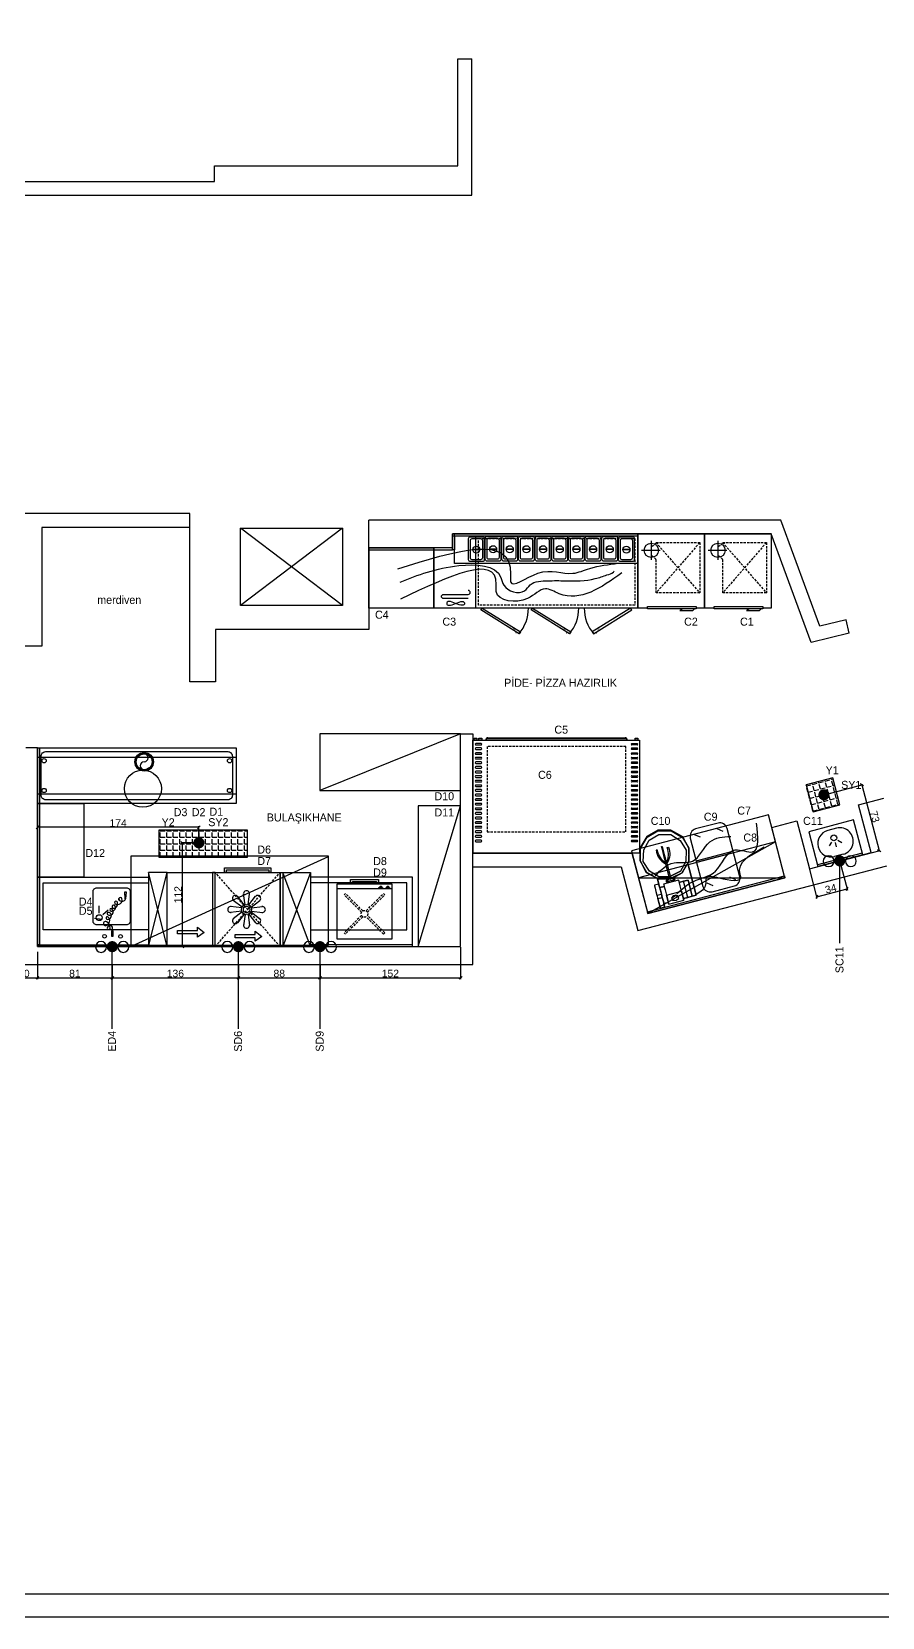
# Model space of a CAD drawing. Header units: millimetres. Extents: x 63882 to 85892, y -58394 to -53173.
# Drawn here: x 74234 to 75153, y -56094 to -54382 of the extents above; entities that cross this region are included whole.
import ezdxf
from ezdxf.enums import TextEntityAlignment as Align

# ---------------------------------------------------------------- set-up
doc = ezdxf.new("R2010")
doc.units = ezdxf.units.MM
doc.header["$LTSCALE"] = 5
for name, pattern in [('DASHDOT', [25.4, 12.7, -6.35, 0, -6.35]), ('DASHED', [0.75, 0.5, -0.25]), ('HIDDENX2', [19.05, 12.7, -6.35])]:
    doc.linetypes.add(name, pattern=pattern)
for name, color, linetype in [('002 Çizgi', 7, 'Continuous'), ('CIHAZ', 2, 'Continuous'), ('S2000-002 Çizgi', 7, 'Continuous'), ('S2000-019 Su Tes İşaretler', 5, 'Continuous'), ('S2000-025 Antet', 7, 'Continuous'), ('SIH', 4, 'Continuous'), ('SU', 152, 'Continuous'), ('wall', 4, 'Continuous')]:
    doc.layers.add(name, color=color, linetype=linetype)
doc.styles.get("Standard").update_dxf_attribs({"font": 'arial.ttf'})
doc.styles.add('TAKSİM', font='GOTHIC.TTF', dxfattribs={"height": 20})
doc.dimstyles.new('OLCU50', dxfattribs={"dimtxt": 8, "dimasz": 3, "dimexe": 1.25, "dimexo": 0.625, "dimtad": 1, "dimdec": 0, "dimtxsty": 'Standard', "dimblk": 'OBLIQUE', "dimcen": 2.5, "dimclrd": 256, "dimclre": 251, "dimclrt": 25, "dimadec": 0, "dimazin": 0, "dimtfac": 1, "dimtdec": 0, "dimtmove": 0, "dimatfit": 3, "dimldrblk": 'OBLIQUE', "dimfxl": 1, "dimarcsym": 0})

# ---------------------------------------------------------------- blocks, each defined once
blk = doc.blocks.new('A$C65ED232B')
at = {"layer": 'S2000-002 Çizgi', "linetype": 'ByBlock', "flags": 128}
for points in [[(77.3, 42.7), (72.9, 57.8), (58.7, 73), (39.1, 77.4), (19.6, 73), (5.3, 57.8), (0, 38.2), (5.3, 19.6), (19.6, 4.4), (39.1, 0), (20.5, 5.3), (6.2, 19.6), (0.9, 38.2), (6.2, 57.8), (20.5, 72), (39.1, 77.4), (58.7, 72), (72.9, 57.8), (76.4, 41.8)], [(7.1, 38.2), (11.5, 56), (24, 67.6), (40.9, 73), (57.8, 67.6), (70.2, 56)], [(82.7, 25.8), (83.5, 25.8), (87.1, 25.8), (91.6, 25.8), (96, 25.8), (100.5, 25.8), (100.5, 49.8), (114.7, 49.8), (100.5, 49.8), (96, 49.8), (91.6, 49.8), (87.1, 49.8), (83.5, 49.8), (82.7, 49.8)], [(100.5, 49.8), (96, 49.8), (91.6, 49.8), (87.1, 49.8), (83.5, 49.8), (82.7, 49.8), (82.7, 25.8), (83.5, 25.8), (87.1, 25.8), (91.6, 25.8), (96, 25.8), (100.5, 25.8)], [(86.3, 57.8), (86.3, 56.9)], [(112, 56.9), (104, 56.9), (94.2, 56.9), (86.3, 56.9)], [(112, 56.9), (104, 56.9), (94.2, 56.9), (86.3, 56.9)], [(112, 57.8), (112, 56.9)], [(114.7, 25.8), (114.7, 49.8)], [(70.2, 21.4), (57.8, 9.8), (40.9, 4.4), (24, 9.8), (11.5, 21.4), (7.1, 38.2), (7.1, 39.1)], [(25.8, 37.4), (32.9, 37.4), (42.7, 37.4), (52.5, 37.4), (42.7, 37.4), (32.9, 37.4), (25.8, 37.4), (25.8, 38.2)], [(76.4, 33.8), (72.9, 19.6), (58.7, 5.3), (39.1, 0), (58.7, 4.4), (72.9, 19.6), (76.4, 32.9)], [(75.5, 39.1), (53.3, 39.1), (52.5, 39.1), (52.5, 38.2), (52.5, 37.4), (52.5, 36.5), (53.3, 36.5), (75.5, 36.5)], [(76.4, 38.2), (77.3, 40.9), (78.2, 43.6), (80.9, 44.5), (79.1, 44.5), (77.3, 43.6), (76.4, 40.9), (75.5, 38.2)], [(75.5, 37.4), (75.5, 38.2), (76.4, 34.7), (77.3, 32), (79.1, 31.1), (80.9, 31.1), (78.2, 32), (77.3, 34.7), (76.4, 38.2), (76.4, 37.4)], [(77.3, 38.2), (77.3, 40), (79.1, 42.7), (80.9, 42.7)], [(80.9, 32.9), (79.1, 32.9), (77.3, 35.6), (77.3, 38.2), (77.3, 37.4)], [(82.7, 31.1), (80.9, 33.8), (80, 38.2), (80.9, 41.8), (82.7, 44.5)], [(80, 38.2), (80, 37.4)], [(81.8, 43.6), (80.9, 44.5)], [(80.9, 31.1), (81.8, 32)], [(108.5, 32.9), (110.2, 32.9), (111.1, 35.6), (112, 38.2), (111.1, 40), (110.2, 42.7), (108.5, 42.7), (106.7, 42.7), (105.8, 42.7), (104, 40), (104, 38.2), (104, 35.6), (105.8, 32.9), (106.7, 32.9)], [(108.5, 42.7), (106.7, 42.7), (105.8, 40), (104.9, 38.2)], [(106.7, 32.9), (105.8, 35.6), (104.9, 38.2), (104.9, 37.4)], [(80.9, 18.7), (81.8, 18.7), (85.4, 18.7), (90.7, 18.7), (96.9, 18.7), (102.2, 18.7), (108.5, 18.7), (113.8, 18.7), (116.5, 18.7), (117.3, 18.7), (116.5, 18.7), (113.8, 18.7), (108.5, 18.7), (102.2, 18.7)], [(96.9, 11.6), (96.9, 18.7), (90.7, 18.7), (85.4, 18.7), (81.8, 18.7), (80.9, 18.7), (80.9, 11.6), (81.8, 11.6), (85.4, 11.6), (90.7, 11.6), (96.9, 11.6), (102.2, 11.6), (108.5, 11.6), (113.8, 11.6), (116.5, 11.6)], [(80.9, 11.6), (81.8, 11.6), (85.4, 11.6), (90.7, 11.6), (96.9, 11.6), (102.2, 11.6)], [(116.5, 11.6), (113.8, 11.6), (108.5, 11.6), (102.2, 11.6), (102.2, 18.7), (96.9, 18.7)], [(117.3, 11.6), (117.3, 18.7)]]:
    blk.add_lwpolyline(points, dxfattribs=at)
for points in [[(61.3, 70.3), (112, 70.3)], [(73.8, 39.1), (70.2, 56)], [(86.3, 56.9), (86.3, 64), (112, 64), (112, 56.9), (112, 64), (86.3, 64)], [(86.3, 56.9), (86.3, 57.8)], [(86.3, 49.8), (86.3, 56.9)], [(112, 70.3), (112, 64)], [(112, 56.9), (112, 57.8)], [(112, 56.9), (112, 49.8)], [(25.8, 38.2), (32.9, 38.2), (42.7, 38.2), (52.5, 38.2), (42.7, 38.2), (32.9, 38.2)], [(70.2, 21.4), (73.8, 36.5)], [(86.3, 18.7), (86.3, 25.8)], [(114.7, 25.8), (100.5, 25.8)], [(108.5, 32.9), (106.7, 32.9)], [(112, 25.8), (112, 18.7)], [(80.9, 18.7), (72.9, 18.7)], [(117.3, 11.6), (116.5, 11.6)]]:
    blk.add_lwpolyline(points, close=True, dxfattribs=at)
for points in [[(52.5, 39.1), (52.5, 37.8, 0.235134), (29.6, 45.4), (29.3, 47.4, -0.269873)], [(52.5, 36.5), (52.5, 37.8, -0.235134), (29.6, 30.2), (29.3, 28.2, 0.269873)]]:
    blk.add_lwpolyline(points, format="xyb", close=True, dxfattribs=at)
blk = doc.blocks.new('A$C734D7A9C')
at = {"layer": 'CIHAZ', "color": 1}
for p, q in [((14.7, 75.3), (14.7, 54.8)), ((24.1, 65.1), (4, 65.1))]:
    blk.add_line(p, q, dxfattribs=at)
at = {"layer": 'CIHAZ', "color": 5, "linetype": 'DASHED'}
for p, q in [((67, 73.5), (19.8, 19.1)), ((19.8, 73.5), (67, 19.1))]:
    blk.add_line(p, q, dxfattribs=at)
at = {"layer": 'CIHAZ', "color": 5}
for points in [[(63.2, 1.8), (10.4, 1.8), (10.4, 4.3), (63.2, 4.3)], [(61.2, 1.8), (48.6, 1.8), (45.6, 0), (59.6, 0)]]:
    blk.add_lwpolyline(points, close=True, dxfattribs=at)
at = {"layer": 'CIHAZ', "color": 1}
blk.add_circle((14.7, 65.1), 7.76, dxfattribs=at)
at = {"layer": 'S2000-002 Çizgi', "linetype": 'DASHED'}
for p, q in [((19.8, 73.5), (67, 73.5)), ((67, 73.5), (67, 19.1)), ((19.8, 19.1), (19.8, 54.9)), ((67, 19.1), (19.8, 19.1))]:
    blk.add_line(p, q, dxfattribs=at)
at = {"layer": 'S2000-002 Çizgi'}
blk.add_lwpolyline([(10.4, 2.8), (0, 2.8), (0, 82.8), (72, 82.8), (72, 2.8), (63.2, 2.8)], dxfattribs=at)
at = {"layer": 'S2000-002 Çizgi', "linetype": 'DASHED'}
for centre, radius, start, end in [((11.6, 78.1), 9.4, 291.2079, 330.9566), ((11, 49.9), 10.2, 29.6907, 66.7752)]:
    blk.add_arc(centre, radius, start, end, dxfattribs=at)
blk = doc.blocks.new('A$C21B26055')
at = {"layer": 'S2000-002 Çizgi'}
for points in [[(2.4, 178.3), (2.4, 175.3), (0.4, 175.3), (0.4, 178.3)], [(124.4, 180), (124.4, 0), (2.4, 0), (2.4, 180)], [(2.4, 9.8), (2.4, 6.7), (0.4, 6.7), (0.4, 9.8)], [(2.4, 4.6), (2.4, 1.5), (0.4, 1.5), (0.4, 4.6)]]:
    blk.add_lwpolyline(points, close=True, dxfattribs=at)
for points in [[(6, 172), (6, 177.5)], [(7.6, 177.5), (7.6, 172)], [(10.9, 172), (10.9, 177.5)], [(12.6, 177.5), (12.6, 172)], [(16.1, 172), (16.1, 177.5)], [(17.7, 177.5), (17.7, 172)], [(21.1, 172), (21.1, 177.5)], [(22.7, 177.5), (22.7, 172)], [(26, 172), (26, 177.5)], [(27.7, 177.5), (27.7, 172)], [(31, 172), (31, 177.5)], [(32.6, 177.5), (32.6, 172)], [(36, 172), (36, 177.5)], [(37.6, 177.5), (37.6, 172)], [(40.9, 172), (40.9, 177.5)], [(42.6, 177.5), (42.6, 172)], [(45.9, 172), (45.9, 177.5)], [(47.5, 177.5), (47.5, 172)], [(50.9, 172), (50.9, 177.5)], [(52.5, 177.5), (52.5, 172)], [(55.8, 172), (55.8, 177.5)], [(57.5, 177.5), (57.5, 172)], [(60.8, 172), (60.8, 177.5)], [(62.4, 177.5), (62.4, 172)], [(65.8, 172), (65.8, 177.5)], [(67.4, 177.5), (67.4, 172)], [(70.7, 172), (70.7, 177.5)], [(72.4, 177.5), (72.4, 172)], [(75.7, 172), (75.7, 177.5)], [(77.3, 177.5), (77.3, 172)], [(80.7, 172), (80.7, 177.5)], [(82.3, 177.5), (82.3, 172)], [(85.6, 172), (85.6, 177.5)], [(87.3, 177.5), (87.3, 172)], [(90.6, 172), (90.6, 177.5)], [(92.2, 177.5), (92.2, 172)], [(95.6, 172), (95.6, 177.5)], [(97.2, 177.5), (97.2, 172)], [(100.5, 172), (100.5, 177.5)], [(102.2, 177.5), (102.2, 172)], [(105.5, 172), (105.5, 177.5)], [(107.1, 177.5), (107.1, 172)], [(110.5, 172), (110.5, 177.5)], [(112.1, 177.5), (112.1, 172)], [(6, 9), (6, 3.5)], [(7.6, 3.5), (7.6, 9)], [(10.9, 9), (10.9, 3.5)], [(12.6, 3.5), (12.6, 9)], [(16.1, 9), (16.1, 3.5)], [(17.7, 3.5), (17.7, 9)], [(21.1, 9), (21.1, 3.5)], [(22.7, 3.5), (22.7, 9)], [(26, 9), (26, 3.5)], [(27.7, 3.5), (27.7, 9)], [(31, 9), (31, 3.5)], [(32.6, 3.5), (32.6, 9)], [(36, 9), (36, 3.5)], [(37.6, 3.5), (37.6, 9)], [(40.9, 9), (40.9, 3.5)], [(42.6, 3.5), (42.6, 9)], [(45.9, 9), (45.9, 3.5)], [(47.5, 3.5), (47.5, 9)], [(50.9, 9), (50.9, 3.5)], [(52.5, 3.5), (52.5, 9)], [(55.8, 9), (55.8, 3.5)], [(57.5, 3.5), (57.5, 9)], [(60.8, 9), (60.8, 3.5)], [(62.4, 3.5), (62.4, 9)], [(65.8, 9), (65.8, 3.5)], [(67.4, 3.5), (67.4, 9)], [(70.7, 9), (70.7, 3.5)], [(72.4, 3.5), (72.4, 9)], [(75.7, 9), (75.7, 3.5)], [(77.3, 3.5), (77.3, 9)], [(80.7, 9), (80.7, 3.5)], [(82.3, 3.5), (82.3, 9)], [(85.6, 9), (85.6, 3.5)], [(87.3, 3.5), (87.3, 9)], [(90.6, 9), (90.6, 3.5)], [(92.2, 3.5), (92.2, 9)], [(95.6, 9), (95.6, 3.5)], [(97.2, 3.5), (97.2, 9)], [(100.5, 9), (100.5, 3.5)], [(102.2, 3.5), (102.2, 9)], [(105.5, 9), (105.5, 3.5)], [(107.1, 3.5), (107.1, 9)], [(110.5, 9), (110.5, 3.5)], [(112.1, 3.5), (112.1, 9)]]:
    blk.add_lwpolyline(points, dxfattribs=at)
at = {"layer": 'S2000-002 Çizgi', "linetype": 'HIDDENX2', "ltscale": 10}
for points in [[(2.4, 14.7), (2.4, 14.2), (2, 14.2, -0.414214), (0, 16.2), (0, 164.8, -0.414214), (2, 166.8), (2.4, 166.8), (2.4, 166.2)], [(2.4, 14.7, -0.472507), (0.5, 16.2), (0.5, 164.8, -0.472507), (2.4, 166.2)]]:
    blk.add_lwpolyline(points, format="xyb", dxfattribs=at)
at = {"layer": 'S2000-002 Çizgi', "linetype": 'DASHED'}
blk.add_lwpolyline([(9.4, 165.5), (9.4, 15.5), (101.4, 15.5), (101.4, 165.5)], close=True, dxfattribs=at)
at = {"layer": 'S2000-002 Çizgi'}
for centre, start, end in [((6.8, 177.5), 0, 180), ((6.8, 172), 180, 0), ((11.7, 177.5), 0, 180), ((11.7, 172), 180, 0), ((16.9, 177.5), 0, 180), ((16.9, 172), 180, 0), ((21.9, 177.5), 0, 180), ((21.9, 172), 180, 0), ((26.8, 177.5), 0, 180), ((26.8, 172), 180, 0), ((31.8, 177.5), 0, 180), ((31.8, 172), 180, 0), ((36.8, 177.5), 0, 180), ((36.8, 172), 180, 0), ((41.7, 177.5), 0, 180), ((41.7, 172), 180, 0), ((46.7, 177.5), 0, 180), ((46.7, 172), 180, 0), ((51.7, 177.5), 0, 180), ((51.7, 172), 180, 0), ((56.6, 177.5), 0, 180), ((56.6, 172), 180, 0), ((61.6, 177.5), 0, 180), ((61.6, 172), 180, 0), ((66.6, 177.5), 0, 180), ((66.6, 172), 180, 0), ((71.5, 177.5), 0, 180), ((71.5, 172), 180, 0), ((76.5, 177.5), 0, 180), ((76.5, 172), 180, 0), ((81.5, 177.5), 0, 180), ((81.5, 172), 180, 0), ((86.4, 177.5), 0, 180), ((86.4, 172), 180, 0), ((91.4, 177.5), 0, 180), ((91.4, 172), 180, 0), ((96.4, 177.5), 0, 180), ((96.4, 172), 180, 0), ((101.3, 177.5), 0, 180), ((101.3, 172), 180, 0), ((106.3, 177.5), 0, 180), ((106.3, 172), 180, 0), ((111.3, 177.5), 0, 180), ((111.3, 172), 180, 0), ((6.8, 9), 0, 180), ((6.8, 3.5), 180, 0), ((11.7, 9), 0, 180), ((11.7, 3.5), 180, 0), ((16.9, 9), 0, 180), ((16.9, 3.5), 180, 0), ((21.9, 9), 0, 180), ((21.9, 3.5), 180, 0), ((26.8, 9), 0, 180), ((26.8, 3.5), 180, 0), ((31.8, 9), 0, 180), ((31.8, 3.5), 180, 0), ((36.8, 9), 0, 180), ((36.8, 3.5), 180, 0), ((41.7, 9), 0, 180), ((41.7, 3.5), 180, 0), ((46.7, 9), 0, 180), ((46.7, 3.5), 180, 0), ((51.7, 9), 0, 180), ((51.7, 3.5), 180, 0), ((56.6, 9), 0, 180), ((56.6, 3.5), 180, 0), ((61.6, 9), 0, 180), ((61.6, 3.5), 180, 0), ((66.6, 9), 0, 180), ((66.6, 3.5), 180, 0), ((71.5, 9), 0, 180), ((71.5, 3.5), 180, 0), ((76.5, 9), 0, 180), ((76.5, 3.5), 180, 0), ((81.5, 9), 0, 180), ((81.5, 3.5), 180, 0), ((86.4, 9), 0, 180), ((86.4, 3.5), 180, 0), ((91.4, 9), 0, 180), ((91.4, 3.5), 180, 0), ((96.4, 9), 0, 180), ((96.4, 3.5), 180, 0), ((101.3, 9), 0, 180), ((101.3, 3.5), 180, 0), ((106.3, 9), 0, 180), ((106.3, 3.5), 180, 0), ((111.3, 9), 0, 180), ((111.3, 3.5), 180, 0)]:
    blk.add_arc(centre, 0.814, start, end, dxfattribs=at)
blk = doc.blocks.new('A$C44ED2BE3')
for p, q in [((5.1, 64.8), (10.7, 60.4)), ((30.5, 64.8), (36, 60.4)), ((0, 36.7), (41, 36.7)), ((0, 35), (41, 35)), ((5.1, 10.7), (10.7, 6.3)), ((30.5, 10.7), (36, 6.3))]:
    blk.add_line(p, q)
blk.add_lwpolyline([(8, 0), (33, 0, 0.414214), (41, 8), (41, 62, 0.414214), (33, 70), (8, 70, 0.414214), (0, 62), (0, 8, 0.414214)], format="xyb", close=True)
blk = doc.blocks.new('A$C01E77913')
at = {"layer": 'S2000-002 Çizgi'}
for points in [[(2, 26.8), (15, 26.8, -0.414214), (17, 24.8), (17, 2, -0.414214), (15, 0), (2, 0, -0.414214), (0, 2), (0, 24.8, -0.414214)], [(4, 24.8), (13, 24.8, -0.414214), (15, 22.8), (15, 4, -0.414214), (13, 2), (4, 2, -0.414214), (2, 4), (2, 22.8, -0.414214)]]:
    blk.add_lwpolyline(points, format="xyb", close=True, dxfattribs=at)
blk.add_lwpolyline([(4.7, 14.3), (12.2, 14.3), (12.2, 13.5), (4.7, 13.5)], close=True, dxfattribs=at)
blk.add_circle((8.5, 13.9), 3.82, dxfattribs=at)
blk = doc.blocks.new('A$C23AD12AD')
at = {"layer": 'S2000-002 Çizgi'}
for p, q in [((0, 39), (50, 39)), ((0, 37), (50, 37)), ((21.9, 17), (18.3, 20.5)), ((20.1, 33), (29.9, 33)), ((25.5, 18.5), (25.5, 23.5)), ((29.2, 17), (32.7, 20.5)), ((0, 0), (50, 0)), ((20.1, 4), (29.9, 4))]:
    blk.add_line(p, q, dxfattribs=at)
blk.add_lwpolyline([(0, 0), (50, 0), (50, 39), (0, 39)], close=True, dxfattribs=at)
blk.add_circle((25.5, 13.3), 3.19, dxfattribs=at)
for centre, start, end in [((20.1, 18.5), 90, 270), ((29.9, 18.5), 270, 90)]:
    blk.add_arc(centre, 14.5, start, end, dxfattribs=at)
blk = doc.blocks.new('A$C498D45C4')
at = {"layer": 'S2000-002 Çizgi'}
for p, q in [((0, 85), (30, 5)), ((0, 5), (30, 85)), ((33, 5), (33, 85)), ((175, 85), (155, 5)), ((155, 85), (175, 5)), ((64.4, 47.5), (54.9, 54.9)), ((66.7, 49.9), (59.4, 59.3)), ((67.6, 50.2), (66.1, 62.1)), ((70.9, 50.2), (72.4, 62.1)), ((71.7, 49.9), (79.1, 59.3)), ((74.1, 47.5), (83.6, 54.9)), ((64, 46.7), (52.1, 48.2)), ((64, 43.3), (52.1, 41.8)), ((64.4, 42.5), (54.9, 35.1)), ((66.7, 40.1), (59.4, 30.7)), ((67.6, 39.8), (66.1, 27.9)), ((70.9, 39.8), (72.4, 27.9)), ((71.7, 40.1), (79.1, 30.7)), ((74.1, 42.5), (83.6, 35.1)), ((74.4, 46.7), (86.4, 48.2)), ((74.4, 43.3), (86.4, 41.8))]:
    blk.add_line(p, q, dxfattribs=at)
at = {"layer": 'S2000-002 Çizgi', "linetype": 'DASHED'}
for p, q in [((33, 85), (103, 5)), ((103, 85), (33, 5))]:
    blk.add_line(p, q, dxfattribs=at)
at = {"layer": 'S2000-002 Çizgi'}
for points in [[(0, 85), (155, 85), (155, 5), (0, 5)], [(30, 85), (33, 85), (33, 5), (30, 5)], [(33, 85), (103, 85), (103, 5), (33, 5)], [(81.7, 75.7), (81.7, 75.7), (81.7, 72.1), (60.1, 72.1), (60.1, 68.5), (52.9, 74.1), (60.1, 79.3), (60.1, 75.7)], [(106, 85), (103, 85), (103, 5), (106, 5)], [(143.8, 71.4), (143.8, 71.4), (143.8, 67.8), (122.2, 67.8), (122.2, 64.2), (115, 69.8), (122.2, 75), (122.2, 71.4)], [(155, 5), (175, 5), (175, 85), (155, 85)], [(93, 0), (43, 0), (43, 5), (93, 5)], [(91, 2), (45, 2), (45, 5), (91, 5)]]:
    blk.add_lwpolyline(points, close=True, dxfattribs=at)
for radius in [5.47, 3.47]:
    blk.add_circle((69.2, 45), radius, dxfattribs=at)
for centre, start, end in [((57.1, 57.1), 33.3194, 236.6806), ((69.2, 62.1), 348.3194, 191.6806), ((81.3, 57.1), 303.3194, 146.6806), ((52.1, 45), 78.3194, 281.6806), ((57.1, 32.9), 123.3194, 326.6806), ((81.3, 32.9), 213.3194, 56.6806), ((86.4, 45), 258.3194, 101.6806), ((69.2, 27.9), 168.3194, 11.6806)]:
    blk.add_arc(centre, 3.16, start, end, dxfattribs=at)
blk = doc.blocks.new('A$C521B02A0')
at = {"layer": 'S2000-002 Çizgi'}
blk.add_line((6.6, 10), (10.6, 10), dxfattribs=at)
for points in [[(0, 64), (0, 10), (60, 10), (60, 64)], [(0, 64), (0, 5), (60, 5), (60, 64)], [(3, 10), (6.6, 10), (6.6, 8.5), (3, 8.5)], [(4, 8.5), (5.4, 8.5), (5.4, 7.1), (4, 7.1)], [(10.6, 10), (14.3, 10), (14.3, 8.5), (10.6, 8.5)], [(11.6, 8.5), (13.1, 8.5), (13.1, 7.1), (11.6, 7.1)], [(45, 0), (15, 0), (15, 5), (45, 5)], [(43, 2), (17, 2), (17, 5), (43, 5)]]:
    blk.add_lwpolyline(points, close=True, dxfattribs=at)
at = {"layer": 'S2000-002 Çizgi', "linetype": 'DASHED'}
for points in [[(8.1, 57.4), (9.5, 58.8)], [(8.1, 57.4), (26.8, 38.7)], [(9.5, 58.8), (28.2, 40.1)], [(31.9, 40.2), (50.5, 58.8)], [(33.3, 38.8), (51.9, 57.4)], [(50.5, 58.8), (51.9, 57.4)], [(26.7, 35.1), (8.1, 16.4)], [(33.2, 35.2), (51.9, 16.4)], [(28.1, 33.6), (9.5, 15)], [(31.8, 33.7), (50.5, 15)], [(9.5, 15), (8.1, 16.4)], [(50.5, 15), (51.9, 16.4)]]:
    blk.add_lwpolyline(points, dxfattribs=at)
blk.add_circle((30, 36.9), 3.63, dxfattribs=at)
blk = doc.blocks.new('A$C601334F7')
at = {"layer": 'S2000-002 Çizgi'}
h = blk.add_hatch(color=256, dxfattribs=at)
edge = h.paths.add_edge_path()
edge.add_arc((115.2, 61.5), 10, 0, 360)
edge = h.paths.add_edge_path(flags=16)
edge.add_arc((115.2, 61.5), 8.5, 0, 360)
for centre, radius in [((7.1, 62.6), 2.32), ((113.8, 32.5), 20), ((207.4, 62.6), 2.32), ((7.1, 30.5), 2.32), ((207.4, 30.5), 2.32)]:
    blk.add_circle(centre, radius)
for points in [[(214.5, 16.5), (0, 16.5), (0, 76.5), (214.5, 76.5)], [(214.5, 26.5), (0, 26.5), (0, 66.5), (214.5, 66.5)]]:
    blk.add_lwpolyline(points, close=True, dxfattribs=at)
blk.add_lwpolyline([(205.5, 20.5), (9, 20.5, -0.414214), (4, 25.5), (4, 67.5, -0.414214), (9, 72.5), (205.5, 72.5, -0.414214), (210.5, 67.5), (210.5, 25.5, -0.414214)], format="xyb", close=True, dxfattribs=at)
for radius in [10, 8.5]:
    blk.add_circle((115.2, 61.5), radius, dxfattribs=at)
for centre, start, end in [((115.2, 65.8), 270, 90), ((115.2, 57.3), 90, 270)]:
    blk.add_arc(centre, 4.25, start, end, dxfattribs=at)
at = {"style": 'TAKSİM'}
for s, p in [('D3', (154.5, 2.8)), ('D2', (174, 2.8)), ('D1', (193.1, 3.3))]:
    blk.add_text(s, height=8.64, dxfattribs=at).set_placement(p, align=Align.CENTER)
blk = doc.blocks.new('A$C7BE05278')
at = {"layer": 'S2000-002 Çizgi'}
h = blk.add_hatch(color=256, dxfattribs=at)
h.paths.add_polyline_path([(4.7, 9.9, -0.025454), (4.8, 10.4, 0.278063), (0.8, 7.5), (1.2, 7.3, -0.265675)])
h.paths.add_polyline_path([(5.4, 10.4, 0.028094), (4.8, 10.4, 0.025454), (4.7, 9.9, -0.030609), (5.2, 9.9, -0.027259)])
h.paths.add_polyline_path([(5.4, 10.4, 0.027259), (5.2, 9.9, -0.171751), (7.9, 9), (7.9, 9), (7.9, 9, -1.347305), (5.2, 7.1, -0.147228), (5.2, 9.9, 0.030609), (4.7, 9.9, 0.138731), (4.7, 7, 1.347306), (8.2, 9.4, 0.162476)])
h.paths.add_polyline_path([(12.5, 12.7), (12.7, 13.1, 0.483116), (4.8, 10.4, -0.028094), (5.4, 10.4, -0.470681)])
for p, q in [((14.4, 47.6), (14.3, 41.7)), ((14.4, 47.6), (14.3, 41.7)), ((14.3, 41.7), (15.9, 41.7)), ((14.3, 41.7), (15.9, 41.7)), ((16, 47.6), (14.4, 47.6)), ((16, 47.6), (14.4, 47.6)), ((15.1, 47.6), (15, 38.9)), ((15.9, 41.7), (16, 47.6)), ((15.9, 41.7), (16, 47.6)), ((0.5, 7.3), (0, 0)), ((0.5, 7.3), (0, 0)), ((0, 0), (1.9, 0)), ((1.5, 7.3), (0.5, 7.3)), ((1.5, 7.3), (0.5, 7.3)), ((1.9, 0), (1.5, 7.3)), ((1.9, 0), (1.5, 7.3))]:
    blk.add_line(p, q, dxfattribs=at)
for centre in [(6.3, 47.8), (23.5, 47.6)]:
    blk.add_circle(centre, 1.99, dxfattribs=at)
for centre, radius, start, end in [((17.8, 38.9), 2.86, 179.43, 359.43), ((19.1, 38.9), 1.6, 359.43, 179.43), ((25.1, 38.8), 7.64, 179.43, 242.0346), ((23.5, 30.9), 5.53, 105.7663, 225.7833), ((22.6, 34), 2.23, 242.0346, 105.7663), ((14.4, 12.6), 4.98, 103.1199, 200.7743), ((15.6, 16.7), 3.77, 86.0156, 220.6772), ((13.7, 15.7), 1.76, 236.8088, 103.1199), ((18.1, 21.1), 3.83, 52.4089, 229.1112), ((16.5, 19.2), 1.37, 229.1112, 116.3243), ((20, 25.6), 3.8, 74.9498, 261.6763), ((19.6, 23.1), 1.26, 261.6763, 52.4089), ((20.6, 27.9), 1.41, 225.7833, 74.9498), ((4.8, 5.6), 4.31, 51.245, 156.7533), ((9.4, 8.6), 4.83, 57.0103, 197.5795), ((6.4, 7.6), 1.7, 197.5795, 51.245), ((11.2, 11.3), 1.54, 200.7743, 57.0103)]:
    blk.add_arc(centre, radius, start, end, dxfattribs=at)
blk.add_solid([(15.9, 41.7), (14.3, 41.7), (16, 47.6), (14.4, 47.6)], dxfattribs=at)
blk = doc.blocks.new('A$C7E7D3E18')
at = {"layer": 'SIH', "linetype": 'Continuous', "const_width": 6}
blk.add_lwpolyline([(3, 6, 1), (9, 6, 1)], format="xyb", close=True, dxfattribs=at)
blk = doc.blocks.new('A$C6E87713E')
at = {"layer": 'S2000-019 Su Tes İşaretler'}
for centre in [(5.9, 6.3), (29.9, 6.3)]:
    blk.add_circle(centre, 5.89, dxfattribs=at)
blk.add_blockref('A$C7E7D3E18', (11.9, 0))
blk = doc.blocks.new('_Oblique')
at = {"color": 0, "linetype": 'ByBlock', "lineweight": -2}
blk.add_line((-0.5, -0.5), (0.5, 0.5), dxfattribs=at)
blk = doc.blocks.new('*D145')
at = {"color": 251, "lineweight": -2, "ltscale": 5, "transparency": 16777216}
for p, q in [((74211, -55374.6), (74211, -55404.6)), ((74240.5, -55375.2), (74240.5, -55404.6))]:
    blk.add_line(p, q, dxfattribs=at)
at = {"lineweight": -2, "ltscale": 5, "transparency": 16777216}
blk.add_line((74211, -55403.3), (74240.5, -55403.3), dxfattribs=at)
at = {"layer": 'Defpoints', "color": 0, "ltscale": 5, "transparency": 16777216}
for p in [(74211, -55373.9), (74240.5, -55374.6), (74240.5, -55403.3)]:
    blk.add_point(p, dxfattribs=at)
at = {"lineweight": -2, "ltscale": 5, "transparency": 16777216, "xscale": 3, "yscale": 3, "zscale": 3, "rotation": 180}
blk.add_blockref('_Oblique', (74211, -55403.3), dxfattribs=at)
at = {"lineweight": -2, "ltscale": 5, "transparency": 16777216, "xscale": 3, "yscale": 3, "zscale": 3}
blk.add_blockref('_Oblique', (74240.5, -55403.3), dxfattribs=at)
at = {"color": 25, "ltscale": 5, "transparency": 16777216, "insert": (74225.8, -55398.6), "char_height": 8, "attachment_point": 5}
blk.add_mtext('30', dxfattribs=at)
blk = doc.blocks.new('*D146')
at = {"color": 251, "lineweight": -2, "ltscale": 5, "transparency": 16777216}
for p, q in [((74240.5, -55375.2), (74240.5, -55404.6)), ((74321.3, -55389.6), (74321.3, -55404.6))]:
    blk.add_line(p, q, dxfattribs=at)
at = {"lineweight": -2, "ltscale": 5, "transparency": 16777216}
blk.add_line((74240.5, -55403.3), (74321.3, -55403.3), dxfattribs=at)
at = {"layer": 'Defpoints', "color": 0, "ltscale": 5, "transparency": 16777216}
for p in [(74240.5, -55374.6), (74321.3, -55388.9), (74321.3, -55403.3)]:
    blk.add_point(p, dxfattribs=at)
at = {"lineweight": -2, "ltscale": 5, "transparency": 16777216, "xscale": 3, "yscale": 3, "zscale": 3, "rotation": 180}
blk.add_blockref('_Oblique', (74240.5, -55403.3), dxfattribs=at)
at = {"lineweight": -2, "ltscale": 5, "transparency": 16777216, "xscale": 3, "yscale": 3, "zscale": 3}
blk.add_blockref('_Oblique', (74321.3, -55403.3), dxfattribs=at)
at = {"color": 25, "ltscale": 5, "transparency": 16777216, "insert": (74280.9, -55398.6), "char_height": 8, "attachment_point": 5}
blk.add_mtext('81', dxfattribs=at)
blk = doc.blocks.new('*D147')
at = {"color": 251, "lineweight": -2, "ltscale": 5, "transparency": 16777216}
for p, q in [((74321.3, -55389.6), (74321.3, -55404.6)), ((74457.5, -55389.6), (74457.5, -55404.6))]:
    blk.add_line(p, q, dxfattribs=at)
at = {"lineweight": -2, "ltscale": 5, "transparency": 16777216}
blk.add_line((74321.3, -55403.3), (74457.5, -55403.3), dxfattribs=at)
at = {"layer": 'Defpoints', "color": 0, "ltscale": 5, "transparency": 16777216}
for p in [(74321.3, -55388.9), (74457.5, -55388.9), (74457.5, -55403.3)]:
    blk.add_point(p, dxfattribs=at)
at = {"lineweight": -2, "ltscale": 5, "transparency": 16777216, "xscale": 3, "yscale": 3, "zscale": 3, "rotation": 180}
blk.add_blockref('_Oblique', (74321.3, -55403.3), dxfattribs=at)
at = {"lineweight": -2, "ltscale": 5, "transparency": 16777216, "xscale": 3, "yscale": 3, "zscale": 3}
blk.add_blockref('_Oblique', (74457.5, -55403.3), dxfattribs=at)
at = {"color": 25, "ltscale": 5, "transparency": 16777216, "insert": (74389.4, -55398.6), "char_height": 8, "attachment_point": 5}
blk.add_mtext('136', dxfattribs=at)
blk = doc.blocks.new('*D148')
at = {"color": 251, "lineweight": -2, "ltscale": 5, "transparency": 16777216}
for p, q in [((74457.5, -55389.6), (74457.5, -55404.6)), ((74545.6, -55389.6), (74545.6, -55404.6))]:
    blk.add_line(p, q, dxfattribs=at)
at = {"lineweight": -2, "ltscale": 5, "transparency": 16777216}
blk.add_line((74457.5, -55403.3), (74545.6, -55403.3), dxfattribs=at)
at = {"layer": 'Defpoints', "color": 0, "ltscale": 5, "transparency": 16777216}
for p in [(74457.5, -55388.9), (74545.6, -55388.9), (74545.6, -55403.3)]:
    blk.add_point(p, dxfattribs=at)
at = {"lineweight": -2, "ltscale": 5, "transparency": 16777216, "xscale": 3, "yscale": 3, "zscale": 3, "rotation": 180}
blk.add_blockref('_Oblique', (74457.5, -55403.3), dxfattribs=at)
at = {"lineweight": -2, "ltscale": 5, "transparency": 16777216, "xscale": 3, "yscale": 3, "zscale": 3}
blk.add_blockref('_Oblique', (74545.6, -55403.3), dxfattribs=at)
at = {"color": 25, "ltscale": 5, "transparency": 16777216, "insert": (74501.6, -55398.6), "char_height": 8, "attachment_point": 5}
blk.add_mtext('88', dxfattribs=at)
blk = doc.blocks.new('*D149')
at = {"color": 251, "lineweight": -2, "ltscale": 5, "transparency": 16777216}
for p, q in [((74697.5, -55370.1), (74697.5, -55404.6)), ((74545.6, -55389.6), (74545.6, -55404.6))]:
    blk.add_line(p, q, dxfattribs=at)
at = {"lineweight": -2, "ltscale": 5, "transparency": 16777216}
blk.add_line((74545.6, -55403.3), (74697.5, -55403.3), dxfattribs=at)
at = {"layer": 'Defpoints', "color": 0, "ltscale": 5, "transparency": 16777216}
for p in [(74697.5, -55369.5), (74545.6, -55388.9), (74697.5, -55403.3)]:
    blk.add_point(p, dxfattribs=at)
at = {"lineweight": -2, "ltscale": 5, "transparency": 16777216, "xscale": 3, "yscale": 3, "zscale": 3, "rotation": 180}
blk.add_blockref('_Oblique', (74545.6, -55403.3), dxfattribs=at)
at = {"lineweight": -2, "ltscale": 5, "transparency": 16777216, "xscale": 3, "yscale": 3, "zscale": 3}
blk.add_blockref('_Oblique', (74697.5, -55403.3), dxfattribs=at)
at = {"color": 25, "ltscale": 5, "transparency": 16777216, "insert": (74621.6, -55398.6), "char_height": 8, "attachment_point": 5}
blk.add_mtext('152', dxfattribs=at)
blk = doc.blocks.new('*D150')
at = {"color": 251, "lineweight": -2, "ltscale": 5, "transparency": 16777216}
for p, q in [((75074.2, -55286.2), (75082.3, -55317.1)), ((75107.1, -55277.6), (75115.2, -55308.5))]:
    blk.add_line(p, q, dxfattribs=at)
at = {"lineweight": -2, "ltscale": 5, "transparency": 16777216}
blk.add_line((75082, -55315.9), (75114.9, -55307.3), dxfattribs=at)
at = {"layer": 'Defpoints', "color": 0, "ltscale": 5, "transparency": 16777216}
for p in [(75106.9, -55277), (75074.1, -55285.6), (75114.9, -55307.3)]:
    blk.add_point(p, dxfattribs=at)
at = {"lineweight": -2, "ltscale": 5, "transparency": 16777216, "xscale": 3, "yscale": 3, "zscale": 3}
for p, rotation in [((75114.9, -55307.3), 14.65245065771581), ((75082, -55315.9), 194.6524506577158)]:
    blk.add_blockref('_Oblique', p, dxfattribs=dict(at, rotation=rotation))
at = {"color": 25, "ltscale": 5, "transparency": 16777216, "insert": (75097.2, -55307), "char_height": 8, "attachment_point": 5, "rotation": 14.6525}
blk.add_mtext('34', dxfattribs=at)
blk = doc.blocks.new('*D156')
at = {"color": 251, "lineweight": -2, "ltscale": 5, "transparency": 16777216}
for p, q in [((75090.4, -55205.5), (75132.1, -55194.6)), ((75109, -55276.5), (75150.6, -55265.6))]:
    blk.add_line(p, q, dxfattribs=at)
at = {"lineweight": -2, "ltscale": 5, "transparency": 16777216}
blk.add_line((75130.8, -55194.9), (75149.4, -55265.9), dxfattribs=at)
at = {"layer": 'Defpoints', "color": 0, "ltscale": 5, "transparency": 16777216}
for p in [(75089.8, -55205.6), (75108.4, -55276.6), (75149.4, -55265.9)]:
    blk.add_point(p, dxfattribs=at)
at = {"lineweight": -2, "ltscale": 5, "transparency": 16777216, "xscale": 3, "yscale": 3, "zscale": 3}
for p, rotation in [((75130.8, -55194.9), 104.6524506576742), ((75149.4, -55265.9), 284.6524506576741)]:
    blk.add_blockref('_Oblique', p, dxfattribs=dict(at, rotation=rotation))
at = {"color": 25, "ltscale": 5, "transparency": 16777216, "insert": (75144.7, -55229.2), "char_height": 8, "attachment_point": 5, "rotation": 284.6525}
blk.add_mtext('73', dxfattribs=at)
blk = doc.blocks.new('*D157')
at = {"color": 251, "lineweight": -2, "ltscale": 5, "transparency": 16777216}
for p, q in [((74411.1, -55257.5), (74395.7, -55257.5)), ((74411.1, -55369.5), (74395.7, -55369.5))]:
    blk.add_line(p, q, dxfattribs=at)
at = {"lineweight": -2, "ltscale": 5, "transparency": 16777216}
blk.add_line((74396.9, -55257.5), (74396.9, -55369.5), dxfattribs=at)
at = {"layer": 'Defpoints', "color": 0, "ltscale": 5, "transparency": 16777216}
for p in [(74411.8, -55257.5), (74396.9, -55369.5), (74411.8, -55369.5)]:
    blk.add_point(p, dxfattribs=at)
at = {"lineweight": -2, "ltscale": 5, "transparency": 16777216, "xscale": 3, "yscale": 3, "zscale": 3}
for p, rotation in [((74396.9, -55257.5), 90), ((74396.9, -55369.5), 270)]:
    blk.add_blockref('_Oblique', p, dxfattribs=dict(at, rotation=rotation))
at = {"color": 25, "ltscale": 5, "transparency": 16777216, "insert": (74392.3, -55313.5), "char_height": 8, "attachment_point": 5, "rotation": 90}
blk.add_mtext('112', dxfattribs=at)
blk = doc.blocks.new('*D158')
at = {"color": 251, "lineweight": -2, "ltscale": 5, "transparency": 16777216}
for p, q in [((74240.5, -55253.9), (74240.5, -55239.5)), ((74414.8, -55253.9), (74414.8, -55239.5))]:
    blk.add_line(p, q, dxfattribs=at)
at = {"lineweight": -2, "ltscale": 5, "transparency": 16777216}
blk.add_line((74414.8, -55240.7), (74240.5, -55240.7), dxfattribs=at)
at = {"layer": 'Defpoints', "color": 0, "ltscale": 5, "transparency": 16777216}
for p in [(74240.5, -55240.7), (74240.5, -55254.5), (74414.8, -55254.5)]:
    blk.add_point(p, dxfattribs=at)
at = {"lineweight": -2, "ltscale": 5, "transparency": 16777216, "xscale": 3, "yscale": 3, "zscale": 3, "rotation": 180}
blk.add_blockref('_Oblique', (74240.5, -55240.7), dxfattribs=at)
at = {"lineweight": -2, "ltscale": 5, "transparency": 16777216, "xscale": 3, "yscale": 3, "zscale": 3}
blk.add_blockref('_Oblique', (74414.8, -55240.7), dxfattribs=at)
at = {"color": 25, "ltscale": 5, "transparency": 16777216, "insert": (74327.6, -55236.1), "char_height": 8, "attachment_point": 5}
blk.add_mtext('174', dxfattribs=at)

msp = doc.modelspace()

# ---------------------------------------------------------------- hatches: boundary and pattern name
h = msp.add_hatch()
h.set_pattern_fill('ANGLE', color=256, angle=14.6525)
h.set_pattern_definition([(14.652451, (-465.6334, -22104.006), (-1.7668916, 6.7578339), [5.08, -1.905]), (104.652451, (-465.6334, -22104.006), (-6.7578339, -1.7668916), [5.08, -1.905])])
h.paths.add_polyline_path([(75107.1, -55216.4), (75099.5, -55187.3), (75070.5, -55194.9), (75078.1, -55224)])
h = msp.add_hatch()
h.set_pattern_fill('ANGLE', color=256)
h.set_pattern_definition([(0, (9643.125, -4121.344), (0, 6.985), [5.08, -1.905]), (90, (9643.125, -4121.344), (-6.985, 4e-16), [5.08, -1.905])])
h.paths.add_polyline_path([(74466.9, -55273.3), (74466.9, -55243.3), (74371.9, -55243.3), (74371.9, -55273.3)])

# ---------------------------------------------------------------- linework, layer by layer
for p, q in [((74694.5, -54526.4), (74694.5, -54410.9)), ((74694.5, -54410.9), (74709.5, -54410.9)), ((74709.5, -54558.4), (74709.5, -54410.9)), ((74431.5, -54543.4), (74431.5, -54526.4)), ((74431.5, -54526.4), (74694.5, -54526.4)), ((74188.5, -54543.4), (74431.5, -54543.4)), ((74188.5, -54558.4), (74709.5, -54558.4)), ((74405.2, -54902), (73839, -54902)), ((74405.2, -54902), (74245.2, -54902)), ((74405.2, -54917), (74245.2, -54917)), ((74245.2, -54917), (74245.2, -55045)), ((74405.2, -54917), (74405.2, -54902)), ((74405.2, -55083.5), (74405.2, -54917)), ((74570, -55001.2), (74459.8, -54917.7)), ((74570, -54917.7), (74459.8, -55001.2)), ((74598.2, -54939), (74598.2, -54909)), ((74688.7, -54909), (74598.2, -54909)), ((74688.7, -54939), (74688.7, -54924)), ((74688.7, -54939), (74598.2, -54939)), ((74598.2, -54939), (74598.2, -55027)), ((75113.7, -55016.7), (75085.4, -55023.6)), ((75117.2, -55031.2), (75113.7, -55016.7)), ((74598.2, -55027), (74432.7, -55027)), ((74432.7, -55027), (74432.7, -55083.5)), ((75117.2, -55031.2), (75075.9, -55041.3)), ((74245.2, -55045), (74218.2, -55045)), ((74432.7, -55083.5), (74405.2, -55083.5)), ((74697.5, -55139.9), (74545.5, -55200.9)), ((74697.5, -55369.5), (74697.5, -55139.9)), ((74697.5, -55139.9), (74710.5, -55139.9)), ((74710.5, -55139.9), (74710.5, -55268.5)), ((74240.5, -55155), (74228, -55155)), ((74240.5, -55155), (74240.5, -55369.5)), ((75127.3, -55216.4), (75154.4, -55209.3)), ((75140.8, -55268.1), (75127.3, -55216.4)), ((75033.4, -55240.9), (75060.5, -55233.8)), ((75047.6, -55295.1), (75033.4, -55240.9)), ((75060.5, -55233.8), (75074.1, -55285.6)), ((75037.5, -55256.4), (74899.6, -55333.8)), ((74554.4, -55272.5), (74341.5, -55369.5)), ((74710.5, -55388.9), (74710.5, -55268.5)), ((74710.5, -55268.5), (74882.5, -55268.5)), ((74882.5, -55268.5), (74899.6, -55333.8)), ((75074.1, -55285.6), (75140.8, -55268.1)), ((74710.5, -55283.5), (74870.9, -55283.5)), ((74870.9, -55283.5), (74888.7, -55352.1)), ((74888.7, -55352.1), (75157.8, -55282.3)), ((74889.5, -55295.1), (75047.6, -55295.1)), ((74899.6, -55333.8), (75047.6, -55295.1)), ((74240.5, -55369.5), (74697.5, -55369.5)), ((73252.6, -55388.9), (74710.5, -55388.9))]:
    msp.add_line(p, q)
at = {"ltscale": 5}
for p, q in [((74240.5, -55215), (74290.5, -55215)), ((74240.5, -55215), (74280.5, -55215)), ((74290.5, -55215), (74290.5, -55294.5)), ((74651.5, -55369.5), (74697.5, -55217.5))]:
    msp.add_line(p, q, dxfattribs=at)
for points in [[(72522.2, -53202.3), (76512, -53202.3), (76512, -56068.6), (72522.2, -56068.6)], [(74459.8, -55001.2), (74459.8, -54917.7), (74570, -54917.7), (74570, -55001.2)], [(74690.7, -54941), (74688.7, -54941), (74688.7, -54926), (74690.7, -54926)], [(74668.7, -55004), (74598.2, -55004), (74598.2, -54939), (74668.7, -54939)], [(74598.2, -54941), (74688.7, -54941), (74688.7, -54939), (74598.2, -54939)], [(74545.5, -55200.9), (74697.5, -55200.9), (74697.5, -55139.9), (74545.5, -55139.9)], [(75078.1, -55224), (75107.1, -55216.4), (75099.5, -55187.3), (75070.5, -55194.9)], [(74899.6, -55333.8), (75047.6, -55295.1), (75029.9, -55227.4), (74881.9, -55266.1)], [(74466.9, -55273.3), (74371.9, -55273.3), (74371.9, -55243.3), (74466.9, -55243.3)], [(74899.6, -55333.8), (75047.6, -55295.1), (75037.5, -55256.4), (74889.5, -55295.1)], [(74554.4, -55368.5), (74341.5, -55368.5), (74341.5, -55271.5), (74554.4, -55271.5)], [(74899.1, -55331.9), (75047.1, -55293.2), (75047.6, -55295.1), (74899.6, -55333.8)]]:
    msp.add_lwpolyline(points, close=True)
for points in [[(75085.4, -55023.6), (75043.2, -54909), (74688.7, -54909)], [(75075.9, -55041.3), (75032.7, -54924), (74688.7, -54924)]]:
    msp.add_lwpolyline(points)
for points in [[(74242.5, -55215), (74240.5, -55215), (74240.5, -55155), (74242.5, -55155)], [(74290.5, -55294.5), (74240.5, -55294.5), (74240.5, -55215), (74290.5, -55215)], [(74242.5, -55294.5), (74240.5, -55294.5), (74240.5, -55215), (74242.5, -55215)], [(74651.5, -55369.5), (74697.5, -55369.5), (74697.5, -55217.5), (74651.5, -55217.5)], [(74242.5, -55367.5), (74240.5, -55367.5), (74240.5, -55294.5), (74242.5, -55294.5)]]:
    msp.add_lwpolyline(points, close=True, dxfattribs=at)
for points in [[(74629.7, -54961.7), (74751.4, -54967.4), (74751.4, -54975.6), (74780.8, -54966.5), (74818.8, -54966.5), (74836.9, -54961.3), (74867.5, -54955.7)], [(74871.4, -54966.1), (74803.7, -54988.5), (74789, -54983.3), (74769.6, -54993.7), (74735.9, -54986.3), (74735.9, -54978.6), (74632.6, -54994.4)], [(74931, -55312.1), (74948.8, -55299.1), (74972.6, -55288.1), (74994, -55265.1), (75012.6, -55267.3), (75016.9, -55236.1)], [(74907.7, -55292.7), (74927.9, -55279.1), (74947.9, -55277.2), (74966.6, -55256.4), (74989.1, -55250.5)], [(75025.4, -55262.2), (74999, -55291.6), (74999.7, -55293.9), (74976.8, -55295.7), (74962.5, -55295.6), (74962, -55302.5), (74952.4, -55312.8)]]:
    msp.add_spline(points, degree=3)
msp.add_open_spline([(74632.3, -54975.9), (74651.3, -54968.4), (74683.8, -54955.4), (74739.6, -54957.2), (74743.8, -54984.8), (74764.7, -54990.9), (74774.1, -54974.9), (74791.9, -54974.4), (74814.6, -54974.4), (74837.1, -54975.2), (74853.5, -54968.6), (74860.9, -54966.7), (74863, -54964.5), (74863.3, -54964.2)], degree=3, knots=[0, 0, 0, 0, 65.758927, 112.854863, 121.951266, 145.023644, 153.805185, 173.408842, 191.957065, 224.704364, 237.941306, 245.404607, 246.638065, 246.638065, 246.638065, 246.638065])
at = {"layer": '002 Çizgi', "color": 7}
msp.add_line((74688.7, -54926), (74888.7, -54926), dxfattribs=at)
for points in [[(74688.7, -54924), (74888.7, -54924), (74888.7, -55004), (74668.7, -55004), (74668.7, -54939)], [(74713.7, -54926), (74713.7, -55004)]]:
    msp.add_lwpolyline(points, dxfattribs=at)
for points in [[(74888.7, -54956), (74690.7, -54956), (74690.7, -54924), (74888.7, -54924)], [(74685.1, -55001), (74686.6, -55000.8), (74688.3, -55000.4), (74690.1, -54999.7), (74692.1, -54999), (74694, -54998.2), (74695.9, -54997.6), (74697.6, -54997.1), (74699, -54997), (74700.2, -54997.1), (74701, -54997.6), (74701.5, -54998.2), (74701.7, -54999), (74701.5, -54999.7), (74701, -55000.4), (74700.2, -55000.8), (74699, -55001), (74697.6, -55000.8), (74695.9, -55000.4), (74694, -54999.7), (74692.1, -54999), (74690.1, -54998.2), (74688.3, -54997.6), (74686.6, -54997.1), (74685.1, -54997), (74684, -54997.1), (74683.1, -54997.6), (74682.6, -54998.2), (74682.5, -54999), (74682.6, -54999.7), (74683.1, -55000.4), (74684, -55000.8)], [(74760.6, -55031.8), (74719.2, -55006), (74720.8, -55004), (74762.1, -55029.8)], [(74815, -55031.8), (74773.6, -55006), (74775.2, -55004), (74816.5, -55029.8)], [(74841.1, -55031.8), (74882.4, -55006), (74880.9, -55004), (74839.5, -55029.8)]]:
    msp.add_lwpolyline(points, close=True, dxfattribs=at)
at = {"layer": '002 Çizgi', "color": 7, "linetype": 'DASHED'}
msp.add_lwpolyline([(74716.7, -54929), (74885.7, -54929), (74885.7, -55001), (74716.7, -55001)], close=True, dxfattribs=at)
at = {"layer": '002 Çizgi', "color": 7}
for points in [[(74679, -54989.3), (74705.7, -54989.3, 1), (74705.7, -54985)], [(74705.7, -54993.7), (74679, -54993.7, -1), (74679, -54989.3)]]:
    msp.add_lwpolyline(points, format="xyb", dxfattribs=at)
at = {"layer": '002 Çizgi', "color": 7, "const_width": 0.427}
for points in [[(74758.3, -55030.1), (74757.3, -55031.4), (74755.7, -55027.2), (74754.3, -55026.1)], [(74812.7, -55030.1), (74811.7, -55031.4), (74810.1, -55027.2), (74808.7, -55026.1)], [(74843.3, -55030.1), (74844.3, -55031.4), (74845.9, -55027.2), (74847.4, -55026.1)]]:
    msp.add_lwpolyline(points, dxfattribs=at)
at = {"layer": '002 Çizgi', "color": 7}
for centre, start, end in [((74728, -55004), 319.4908, 0), ((74782.4, -55004), 319.4908, 0), ((74873.6, -55004), 180, 220.5092)]:
    msp.add_arc(centre, 42.7, start, end, dxfattribs=at)
at = {"layer": 'S2000-002 Çizgi'}
for p, q in [((74307, -55333.3), (74307, -55325.4)), ((74302.2, -55338.8), (74310, -55339.9)), ((74310.9, -55335), (74317, -55330))]:
    msp.add_line(p, q, dxfattribs=at)
for points in [[(74360.5, -55369.5), (74240.5, -55369.5), (74240.5, -55294.5), (74360.5, -55294.5)], [(74360.5, -55351.5), (74246.5, -55351.5), (74246.5, -55300.5), (74360.5, -55300.5)], [(74535.5, -55369.5), (74645.5, -55369.5), (74645.5, -55294.5), (74535.5, -55294.5)], [(74535.5, -55351.5), (74639.5, -55351.5), (74639.5, -55300.5), (74535.5, -55300.5)], [(74360.5, -55369.5), (74240.5, -55369.5), (74240.5, -55367.5), (74360.5, -55367.5)], [(74535.5, -55369.5), (74645.5, -55369.5), (74645.5, -55367.5), (74535.5, -55367.5)]]:
    msp.add_lwpolyline(points, close=True, dxfattribs=at)
msp.add_lwpolyline([(74304.5, -55306), (74336.5, -55306, -0.414214), (74340.5, -55310), (74340.5, -55342, -0.414214), (74336.5, -55346), (74304.5, -55346, -0.414214), (74300.5, -55342), (74300.5, -55310, -0.414214)], format="xyb", close=True, dxfattribs=at)
msp.add_circle((74307.2, -55338.3), 3.19, dxfattribs=at)
at = {"layer": 'S2000-025 Antet'}
msp.add_lwpolyline([(72487.2, -53173.3), (76522, -53173.3), (76522, -56093.6), (72487.2, -56093.6)], close=True, dxfattribs=at)
at = {"layer": 'SU'}
for p, q in [((75106.9, -55365.7), (75106.9, -55277)), ((74321.3, -55458.4), (74321.3, -55369.6)), ((74457.5, -55458.4), (74457.5, -55369.6)), ((74545.6, -55458.4), (74545.6, -55369.6))]:
    msp.add_line(p, q, dxfattribs=at)

# ---------------------------------------------------------------- block references
at = {"ltscale": 5}
msp.add_blockref('A$C601334F7', (74240.5, -55231.5), dxfattribs=at)
for name, p, rotation in [('A$C21B26055', (74710.5, -55144.2), 270), ('A$C44ED2BE3', (74961.2, -55312.3), 14.6524506576664), ('A$C498D45C4', (74535.5, -55284.5), 180)]:
    msp.add_blockref(name, p, dxfattribs=dict(rotation=rotation))
at = {"extrusion": (0, 0, -1), "zscale": -1, "rotation": 180}
for p in [(-75083.8, -55199.6), (-74408.8, -55251.5)]:
    msp.add_blockref('A$C7E7D3E18', p, dxfattribs=at)
at = {"layer": '002 Çizgi', "color": 7, "rotation": 180}
for p in [(74723, -54927), (74741, -54926.6), (74759, -54926.6), (74777, -54926.6), (74795, -54926.6), (74813, -54926.6), (74831, -54926.6), (74849, -54926.6), (74867, -54926.6), (74885, -54927)]:
    msp.add_blockref('A$C01E77913', p, dxfattribs=at)
at = {"layer": 'S2000-002 Çizgi'}
for p in [(74888.7, -55006.8), (74960.7, -55006.8)]:
    msp.add_blockref('A$C734D7A9C', p, dxfattribs=at)
at = {"layer": 'S2000-002 Çizgi', "xscale": 0.7, "yscale": 0.7, "zscale": 0.7, "rotation": 284.6524506576622}
msp.add_blockref('A$C65ED232B', (74884.5, -55250.6), dxfattribs=at)
at = {"layer": 'S2000-002 Çizgi'}
for name, p, rotation in [('A$C23AD12AD', (75121.8, -55232.8), 194.652450657671), ('A$C7BE05278', (74336.5, -55310.7), 180), ('A$C521B02A0', (74623.6, -55297.2), 179.9999999999885)]:
    msp.add_blockref(name, p, dxfattribs=dict(at, rotation=rotation))
at = {"layer": 'wall', "color": 0, "linetype": 'DASHDOT', "xscale": -1, "rotation": 180}
for p in [(75089, -55271), (74303.3, -55363.6), (74439.6, -55363.6), (74527.7, -55363.6)]:
    msp.add_blockref('A$C6E87713E', p, dxfattribs=at)

# ---------------------------------------------------------------- texts
at = {"style": 'TAKSİM'}
for s, p in [('merdiven', (74328.8, -54999.5)), ('C4', (74612.4, -55015.5)), ('C3', (74685.2, -55023)), ('C2', (74946.2, -55023)), ('C1', (75006.6, -55023)), ('PİDE- PİZZA HAZIRLIK', (74805.4, -55089)), ('C5', (74806.1, -55139.6)), ('C6', (74788.5, -55188.4)), ('Y1', (75098.7, -55183.4)), ('D10', (74679.8, -55211.5)), ('BULAŞIKHANE', (74528.6, -55234.4)), ('D11', (74679.8, -55229)), ('C9', (74967.5, -55233.6)), ('C7', (75003.6, -55227)), ('Y2', (74381.6, -55239.6)), ('C10', (74913.4, -55238.1)), ('C11', (75077.9, -55238.1)), ('C8', (75010.2, -55256.1)), ('D12', (74302.8, -55272.8)), ('D6', (74485.3, -55269.1)), ('D7', (74485.3, -55281.4)), ('D8', (74610.4, -55281.5)), ('D9', (74610.4, -55293.8)), ('D4', (74292.5, -55325.3)), ('D5', (74292.6, -55335.2))]:
    msp.add_text(s, height=8.64, dxfattribs=at).set_placement(p, align=Align.CENTER)
at = {"layer": 'SU', "style": 'TAKSİM'}
for s, p in [('SY1', (75108.4, -55199.2)), ('SY2', (74424.9, -55239.5))]:
    msp.add_text(s, height=8.64, dxfattribs=at).set_placement(p)
for s, p in [('SC11', (75110.9, -55398.2)), ('ED4', (74325.2, -55483)), ('SD6', (74461.4, -55483)), ('SD9', (74549.6, -55483))]:
    msp.add_text(s, height=8.64, rotation=90, dxfattribs=at).set_placement(p)

# ---------------------------------------------------------------- dimensions: what is measured, and where the dimension line sits
at = {"ltscale": 5}
for p1, p2, distance, picture, middle in [((75089.8, -55205.6), (75108.4, -55276.6), 42.4, '*D156', (75144.7, -55229.2)), ((75074.1, -55285.6), (75106.9, -55277), -31.3, '*D150', (75097.2, -55307))]:
    dim = msp.add_aligned_dim(p1=p1, p2=p2, distance=distance, dimstyle='OLCU50', dxfattribs=at)
    dim.commit()
    dim.dimension.update_dxf_attribs({"geometry": picture, "text_midpoint": middle})
dim = msp.add_linear_dim(base=(74240.5, -55240.7), p1=(74414.8, -55254.5), p2=(74240.5, -55254.5), dimstyle='OLCU50', dxfattribs=at)
dim.commit()
dim.dimension.update_dxf_attribs({"geometry": '*D158', "text_midpoint": (74327.6, -55236.1)})
dim = msp.add_linear_dim(base=(74396.9, -55369.5), p1=(74411.8, -55257.5), p2=(74411.8, -55369.5), angle=90, dimstyle='OLCU50', dxfattribs=at)
dim.commit()
dim.dimension.update_dxf_attribs({"geometry": '*D157', "text_midpoint": (74392.3, -55313.5)})
for base, p1, p2, picture, middle in [((74240.5016368, -55403.3211095), (74211.0016368, -55373.9498407), (74240.5016368, -55374.5748407), '*D145', (74225.7516368, -55398.6087971)), ((74321.3, -55403.3), (74240.5, -55374.6), (74321.3, -55388.9), '*D146', (74280.9, -55398.6)), ((74697.5, -55403.3), (74545.6, -55388.9), (74697.5, -55369.5), '*D149', (74621.6, -55398.6)), ((74457.5, -55403.3), (74321.3, -55388.9), (74457.5, -55388.9), '*D147', (74389.4, -55398.6)), ((74545.6, -55403.3), (74457.5, -55388.9), (74545.6, -55388.9), '*D148', (74501.6, -55398.6))]:
    dim = msp.add_linear_dim(base=base, p1=p1, p2=p2, dimstyle='OLCU50', override={"dimtmove": 1}, dxfattribs=at)
    dim.commit()
    dim.dimension.update_dxf_attribs({"geometry": picture, "text_midpoint": middle})

doc.saveas('drawing.dxf')
